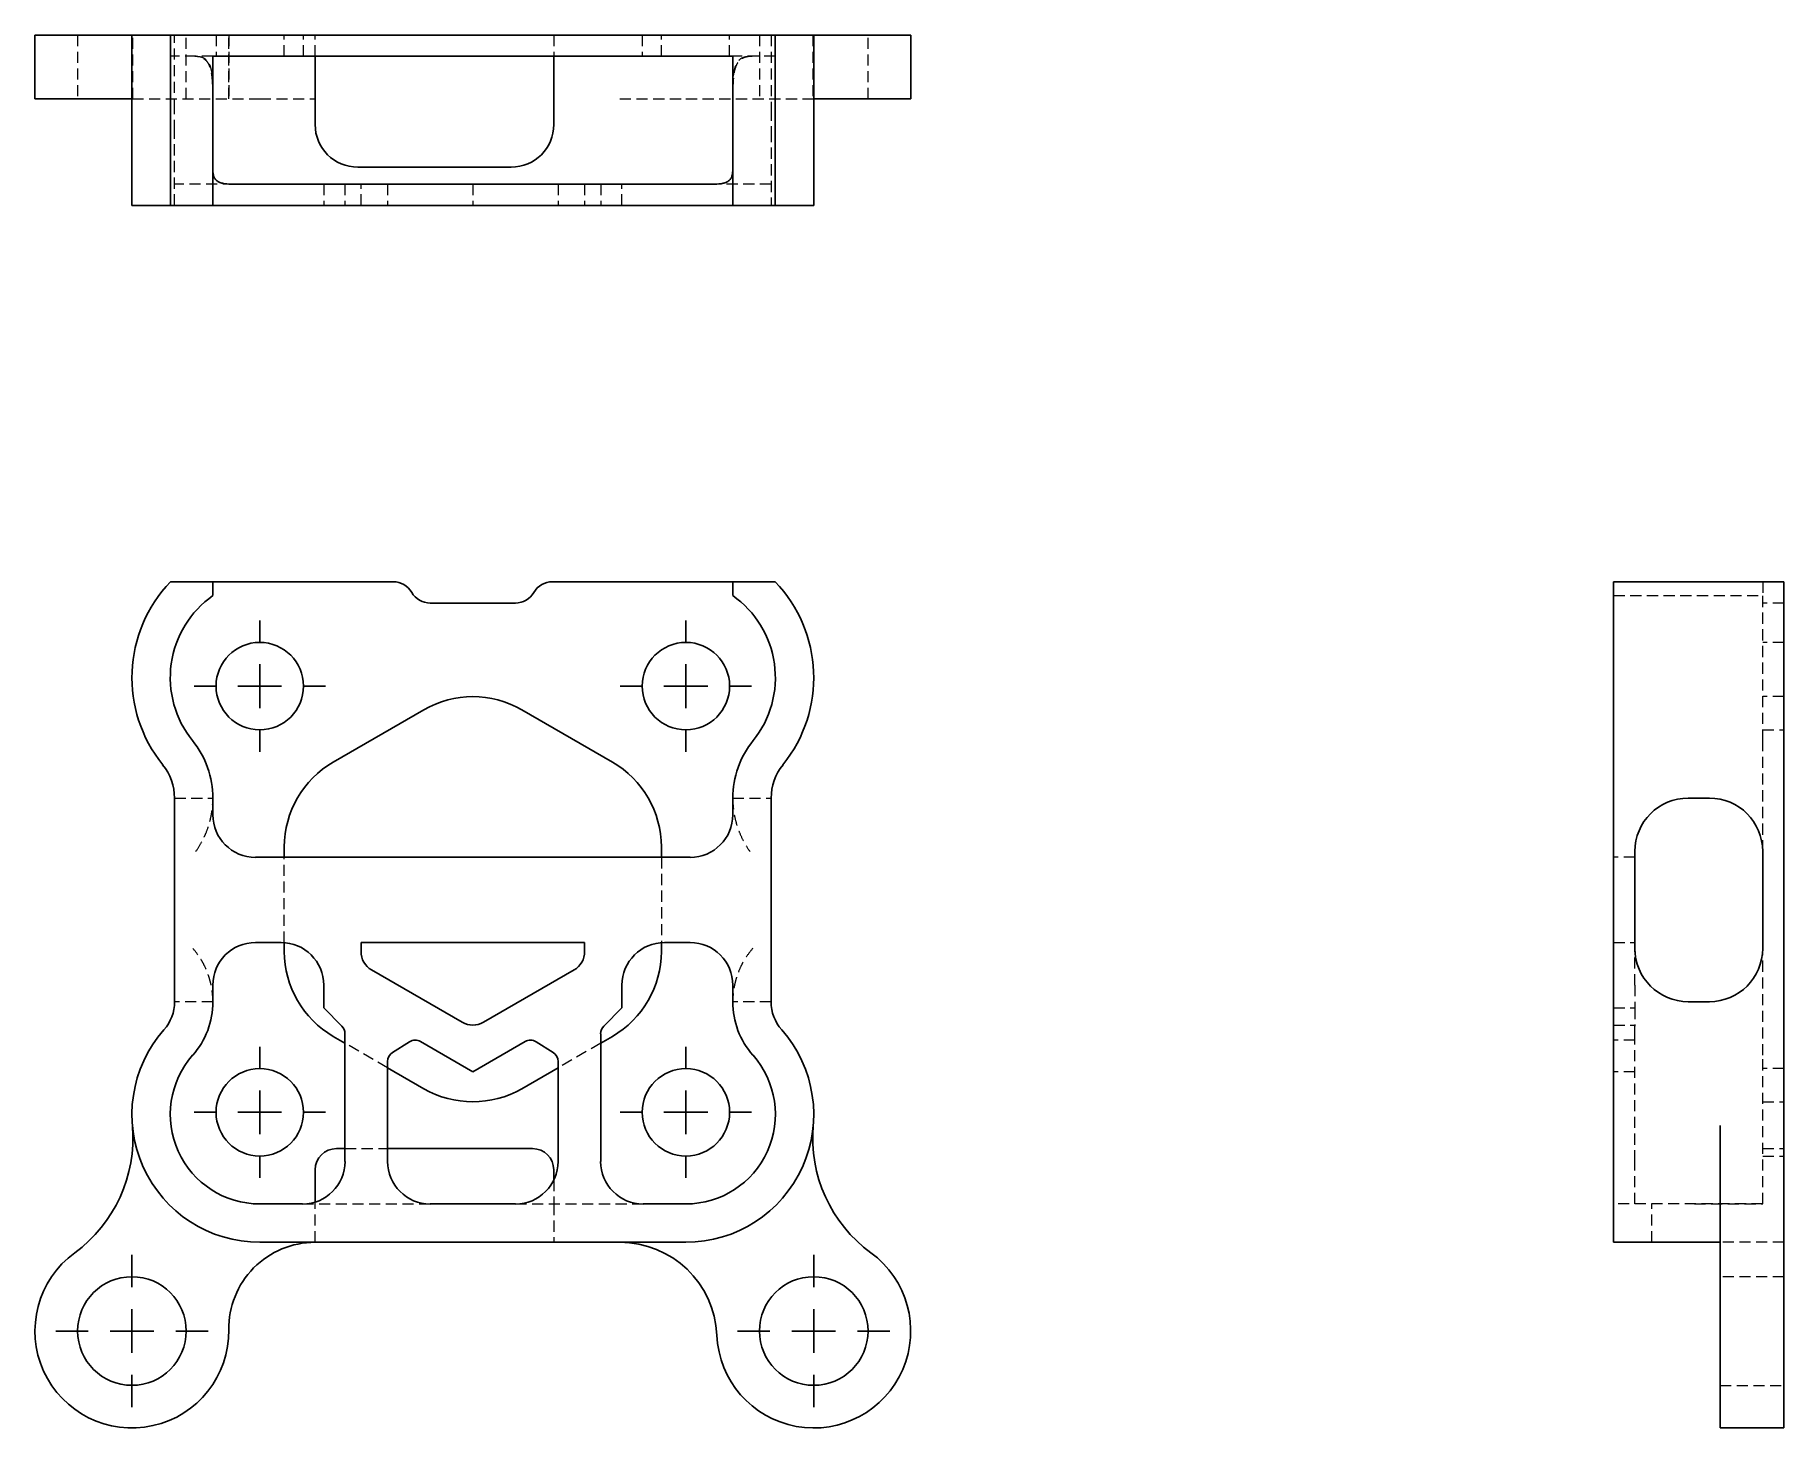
# Model space of a CAD drawing. Header units: millimetres. Extents: x 33 to 233, y 9 to 168.
import ezdxf

# ---------------------------------------------------------------- set-up
doc = ezdxf.new("R2010")
doc.units = ezdxf.units.MM
doc.linetypes.add('HIDDEN', pattern=[1.905, 1.27, -0.635])
doc.layers.add('10', color=7, linetype='Continuous')

# ---------------------------------------------------------------- blocks, each defined once
blk = doc.blocks.new('SW_CENTERMARKSYMBOL_0')
at = {"layer": '10', "color": 0}
for p, q in [((0, 5), (0, 7.49)), ((0, 0), (0, 2.5)), ((-5, 0), (-7.49, 0)), ((0, 0), (-2.5, 0)), ((0, 0), (0, -2.5)), ((0, 0), (2.5, 0)), ((5, 0), (7.49, 0)), ((0, -5), (0, -7.49))]:
    blk.add_line(p, q, dxfattribs=at)
blk = doc.blocks.new('SW_CENTERMARKSYMBOL_1')
at = {"layer": '10', "color": 0}
for p, q in [((0, 5), (0, 7.49)), ((0, 0), (0, 2.5)), ((-5, 0), (-7.49, 0)), ((0, 0), (-2.5, 0)), ((0, 0), (0, -2.5)), ((0, 0), (2.5, 0)), ((5, 0), (7.49, 0)), ((0, -5), (0, -7.49))]:
    blk.add_line(p, q, dxfattribs=at)
blk = doc.blocks.new('SW_CENTERMARKSYMBOL_2')
at = {"layer": '10', "color": 0}
for p, q in [((0, 5), (0, 7.49)), ((0, 0), (0, 2.5)), ((-5, 0), (-7.49, 0)), ((0, 0), (-2.5, 0)), ((0, 0), (0, -2.5)), ((0, 0), (2.5, 0)), ((5, 0), (7.49, 0)), ((0, -5), (0, -7.49))]:
    blk.add_line(p, q, dxfattribs=at)
blk = doc.blocks.new('SW_CENTERMARKSYMBOL_3')
at = {"layer": '10', "color": 0}
for p, q in [((0, 5), (0, 7.49)), ((0, 0), (0, 2.5)), ((-5, 0), (-7.49, 0)), ((0, 0), (-2.5, 0)), ((0, 0), (0, -2.5)), ((0, 0), (2.5, 0)), ((5, 0), (7.49, 0)), ((0, -5), (0, -7.49))]:
    blk.add_line(p, q, dxfattribs=at)
blk = doc.blocks.new('SW_CENTERMARKSYMBOL_4')
at = {"layer": '10', "color": 0}
for p, q in [((0, 5), (0, 8.7)), ((0, 0), (0, 2.5)), ((-5, 0), (-8.7, 0)), ((0, 0), (-2.5, 0)), ((0, 0), (0, -2.5)), ((0, 0), (2.5, 0)), ((5, 0), (8.7, 0)), ((0, -5), (0, -8.7))]:
    blk.add_line(p, q, dxfattribs=at)
blk = doc.blocks.new('SW_CENTERMARKSYMBOL_5')
at = {"layer": '10', "color": 0}
for p, q in [((0, 5), (0, 8.7)), ((0, 0), (0, 2.5)), ((-5, 0), (-8.7, 0)), ((0, 0), (-2.5, 0)), ((0, 0), (0, -2.5)), ((0, 0), (2.5, 0)), ((5, 0), (8.7, 0)), ((0, -5), (0, -8.7))]:
    blk.add_line(p, q, dxfattribs=at)

msp = doc.modelspace()

# ---------------------------------------------------------------- linework, layer by layer
at = {"color": 7, "linetype": 'Continuous', "lineweight": 25}
for p, q in [((33, 167.73), (33, 160.43)), ((33, 167.73), (37.54, 167.73)), ((37.54, 167.73), (44.07, 167.73)), ((44.07, 167.73), (44.07, 148.27)), ((48.47, 167.73), (44.07, 167.73)), ((48.47, 148.27), (48.47, 167.73)), ((48.47, 167.73), (73.92, 167.73)), ((76.03, 167.73), (73.92, 167.73)), ((78.13, 167.73), (76.03, 167.73)), ((78.13, 167.73), (87.87, 167.73)), ((89.97, 167.73), (87.87, 167.73)), ((92.08, 167.73), (89.97, 167.73)), ((92.08, 167.73), (117.53, 167.73)), ((117.53, 167.73), (117.53, 148.27)), ((121.93, 167.73), (117.53, 167.73)), ((121.93, 148.27), (121.93, 167.73)), ((121.93, 167.73), (128.46, 167.73)), ((128.46, 167.73), (133, 167.73)), ((133, 160.43), (133, 167.73)), ((73.92, 165.3), (53.32, 165.3)), ((53.32, 165.3), (53.32, 148.27)), ((64.99, 157.51), (64.99, 165.3)), ((73.92, 165.3), (76.03, 165.3)), ((76.03, 165.3), (78.13, 165.3)), ((87.87, 165.3), (78.13, 165.3)), ((87.87, 165.3), (89.97, 165.3)), ((89.97, 165.3), (92.08, 165.3)), ((112.68, 165.3), (92.08, 165.3)), ((92.25, 165.3), (92.25, 157.51)), ((112.68, 148.27), (112.68, 165.3)), ((37.54, 160.43), (33, 160.43)), ((44.07, 160.43), (37.54, 160.43)), ((128.46, 160.43), (121.93, 160.43)), ((133, 160.43), (128.46, 160.43)), ((87.38, 152.65), (69.86, 152.65)), ((58.18, 150.7), (55.72, 150.7)), ((58.18, 150.7), (107.82, 150.7)), ((110.28, 150.7), (107.82, 150.7)), ((48.47, 148.27), (44.07, 148.27)), ((53.32, 148.27), (48.47, 148.27)), ((53.32, 148.27), (58.18, 148.27)), ((58.18, 148.27), (107.82, 148.27)), ((107.82, 148.27), (112.68, 148.27)), ((117.53, 148.27), (112.68, 148.27)), ((121.93, 148.27), (117.53, 148.27)), ((53.32, 105.31), (48.47, 105.31)), ((53.32, 103.72), (53.32, 105.31)), ((73.92, 105.31), (53.32, 105.31)), ((112.68, 105.31), (92.08, 105.31)), ((112.68, 105.31), (112.68, 103.72)), ((117.53, 105.31), (112.68, 105.31)), ((213.27, 84.42), (213.27, 105.31)), ((232.73, 105.31), (213.27, 105.31)), ((232.73, 84.42), (232.73, 105.31)), ((87.87, 102.88), (78.13, 102.88)), ((67.06, 84.72), (77.4, 90.69)), ((88.6, 90.69), (98.94, 84.72)), ((213.27, 80.6), (213.27, 84.42)), ((232.73, 80.6), (232.73, 84.42)), ((48.94, 80.6), (48.94, 57.36)), ((53.32, 78.71), (53.32, 80.6)), ((112.68, 80.6), (112.68, 78.71)), ((117.06, 57.36), (117.06, 80.6)), ((213.27, 57.36), (213.27, 80.6)), ((224.22, 80.6), (221.78, 80.6)), ((232.73, 57.36), (232.73, 80.6)), ((61.47, 73.85), (61.47, 75.03)), ((104.53, 75.03), (104.53, 73.85)), ((215.7, 74.52), (215.7, 63.44)), ((230.3, 74.52), (230.3, 63.44)), ((58.18, 73.85), (107.82, 73.85)), ((58.18, 64.11), (61.1, 64.11)), ((61.47, 63.09), (61.47, 64.1)), ((70.23, 64.11), (70.23, 63.09)), ((70.23, 64.11), (95.77, 64.11)), ((95.77, 63.09), (95.77, 64.11)), ((104.53, 64.1), (104.53, 63.09)), ((104.9, 64.11), (107.82, 64.11)), ((71.44, 60.98), (81.78, 55.01)), ((84.22, 55.01), (94.56, 60.98)), ((53.32, 57.36), (53.32, 59.25)), ((65.97, 59.25), (65.97, 56.65)), ((100.03, 56.65), (100.03, 59.25)), ((112.68, 59.25), (112.68, 57.36)), ((68.04, 54.57), (65.97, 56.65)), ((97.95, 54.57), (100.03, 56.65)), ((213.27, 54.14), (213.27, 57.36)), ((221.78, 57.36), (224.22, 57.36)), ((232.73, 54.14), (232.73, 57.36)), ((213.27, 29.89), (213.27, 54.14)), ((232.73, 43.21), (232.73, 54.14)), ((68.4, 52.62), (67.06, 53.4)), ((68.4, 53.71), (68.4, 39.13)), ((75.76, 52.78), (73.83, 51.55)), ((83, 49.35), (77.02, 52.8)), ((88.98, 52.8), (83, 49.35)), ((92.17, 51.55), (90.24, 52.78)), ((97.6, 53.71), (97.6, 39.13)), ((98.94, 53.4), (97.6, 52.62)), ((73.27, 50.52), (73.27, 39.13)), ((92.73, 50.52), (92.73, 39.13)), ((77.4, 47.43), (73.27, 49.82)), ((92.73, 49.82), (88.6, 47.43)), ((225.43, 28.7), (225.43, 43.21)), ((232.73, 43.21), (232.73, 28.7)), ((67.43, 40.59), (68.4, 40.59)), ((73.27, 40.59), (89.81, 40.59)), ((64.99, 34.49), (64.99, 38.16)), ((92.25, 38.16), (92.25, 37.01)), ((63.54, 34.27), (58.67, 34.27)), ((87.87, 34.27), (78.13, 34.27)), ((107.33, 34.27), (102.46, 34.27)), ((58.67, 29.89), (107.33, 29.89)), ((213.27, 29.89), (225.43, 29.89)), ((225.43, 8.69), (225.43, 28.7)), ((232.73, 28.7), (232.73, 8.69)), ((225.43, 8.69), (232.73, 8.69))]:
    msp.add_line(p, q, dxfattribs=at)
at = {"color": 7, "linetype": 'HIDDEN', "lineweight": 18}
for p, q in [((37.87, 167.73), (37.87, 160.43)), ((44.19, 160.43), (44.19, 167.73)), ((48.94, 159.22), (48.94, 167.73)), ((50.27, 160.43), (50.27, 167.73)), ((53.68, 167.73), (53.68, 165.3)), ((55.14, 167.73), (55.14, 160.43)), ((55.14, 160.43), (55.14, 167.73)), ((61.47, 165.3), (61.47, 167.73)), ((63.66, 165.3), (63.66, 167.73)), ((64.99, 165.3), (64.99, 167.73)), ((92.25, 167.73), (92.25, 165.3)), ((102.34, 167.73), (102.34, 165.3)), ((104.53, 165.3), (104.53, 167.73)), ((112.32, 165.3), (112.32, 167.73)), ((115.73, 167.73), (115.73, 160.43)), ((117.06, 167.73), (117.06, 159.22)), ((121.81, 167.73), (121.81, 160.43)), ((128.13, 160.43), (128.13, 167.73)), ((53.32, 165.3), (48.45, 165.3)), ((48.45, 165.3), (48.45, 148.27)), ((117.55, 165.3), (112.68, 165.3)), ((117.55, 148.27), (117.55, 165.3)), ((44.13, 160.43), (44.07, 160.43)), ((44.13, 160.43), (58.67, 160.43)), ((58.67, 160.43), (64.99, 160.43)), ((99.79, 160.43), (107.33, 160.43)), ((107.33, 160.43), (121.87, 160.43)), ((121.93, 160.43), (121.87, 160.43)), ((48.94, 156.78), (48.94, 159.22)), ((117.06, 159.22), (117.06, 156.78)), ((48.94, 148.27), (48.94, 156.78)), ((117.06, 156.78), (117.06, 148.27)), ((55.72, 150.7), (48.94, 150.7)), ((65.97, 150.7), (65.97, 148.27)), ((68.4, 150.7), (68.4, 148.27)), ((70.23, 148.27), (70.23, 150.7)), ((73.27, 150.7), (73.27, 148.27)), ((83, 150.7), (83, 148.27)), ((92.73, 150.7), (92.73, 148.27)), ((95.77, 150.7), (95.77, 148.27)), ((97.6, 150.7), (97.6, 148.27)), ((100.03, 148.27), (100.03, 150.7)), ((117.06, 150.7), (110.28, 150.7)), ((230.3, 105.31), (230.3, 103.72)), ((213.27, 103.72), (230.3, 103.72)), ((230.3, 87.18), (230.3, 103.72)), ((232.73, 102.88), (230.3, 102.88)), ((232.73, 98.38), (230.3, 98.38)), ((232.73, 92.19), (230.3, 92.19)), ((230.3, 88.4), (232.73, 88.4)), ((230.3, 74.52), (230.3, 87.18)), ((48.94, 80.6), (53.32, 80.6)), ((112.68, 80.6), (117.06, 80.6)), ((61.47, 64.1), (61.47, 73.85)), ((104.53, 73.85), (104.53, 64.1)), ((215.7, 73.85), (213.27, 73.85)), ((213.27, 64.11), (215.7, 64.11)), ((215.7, 59.25), (215.7, 63.44)), ((230.3, 51.25), (230.3, 63.44)), ((215.7, 59.25), (215.7, 56.65)), ((53.32, 57.36), (48.94, 57.36)), ((117.06, 57.36), (112.68, 57.36)), ((213.27, 56.65), (215.7, 56.65)), ((215.7, 56.65), (215.7, 54.57)), ((213.27, 54.69), (215.7, 54.69)), ((73.27, 49.82), (68.4, 52.62)), ((97.6, 52.62), (92.73, 49.82)), ((215.7, 52.97), (213.27, 52.97)), ((215.7, 39.13), (215.7, 53.71)), ((230.3, 34.27), (230.3, 51.25)), ((215.7, 49.35), (213.27, 49.35)), ((232.73, 49.72), (230.3, 49.72)), ((230.3, 45.93), (232.73, 45.93)), ((68.4, 40.59), (73.27, 40.59)), ((230.3, 40.59), (232.73, 40.59)), ((215.7, 34.27), (215.7, 39.13)), ((230.3, 39.74), (232.73, 39.74)), ((92.25, 37.01), (92.25, 34.27)), ((63.54, 34.27), (78.13, 34.27)), ((64.99, 34.27), (64.99, 34.49)), ((64.99, 29.89), (64.99, 34.27)), ((87.87, 34.27), (102.46, 34.27)), ((92.25, 34.27), (92.25, 29.89)), ((230.3, 34.27), (213.27, 34.27)), ((217.65, 29.89), (217.65, 34.27)), ((222.51, 34.27), (230.3, 34.27)), ((232.73, 29.89), (225.43, 29.89)), ((232.73, 25.96), (225.43, 25.96)), ((225.43, 13.55), (232.73, 13.55))]:
    msp.add_line(p, q, dxfattribs=at)
at = {"color": 7, "linetype": 'HIDDEN', "lineweight": 18, "flags": 128}
msp.add_lwpolyline([(215.7, 53.71), (215.7, 53.83), (215.7, 53.95), (215.7, 54.07), (215.7, 54.18), (215.7, 54.29), (215.7, 54.39), (215.7, 54.49), (215.7, 54.57)], dxfattribs=at)
at = {"color": 7, "linetype": 'Continuous', "lineweight": 25}
for centre, radius in [((58.67, 93.39), 4.99), ((107.33, 93.39), 4.99), ((58.67, 44.73), 4.99), ((107.33, 44.73), 4.99), ((44.07, 19.76), 6.2), ((121.93, 19.76), 6.2)]:
    msp.add_circle(centre, radius, dxfattribs=at)
for centre, radius, start, end in [((69.86, 157.51), 4.87, 180, 270), ((87.38, 157.51), 4.87, 270, 0), ((59.89, 94.36), 15.82, 136.1869, 218.9424), ((73.92, 102.88), 2.43, 30, 90), ((78.13, 105.31), 2.43, 210, 270), ((87.87, 105.31), 2.43, 270, 330), ((92.08, 102.88), 2.43, 90, 150), ((106.11, 94.36), 15.82, 321.0576, 43.8131), ((59.89, 94.36), 11.44, 125.0624, 218.9424), ((106.11, 94.36), 11.44, 321.0576, 54.9376), ((83, 81), 11.19, 60, 120), ((42.85, 80.6), 10.46, 0, 38.9424), ((123.15, 80.6), 10.46, 141.0576, 180), ((42.85, 80.6), 6.08, 0, 38.9424), ((72.66, 75.03), 11.19, 120, 180), ((93.34, 75.03), 11.19, 0, 60), ((123.15, 80.6), 6.08, 141.0576, 180), ((221.78, 74.52), 6.08, 90, 180), ((224.22, 74.52), 6.08, 0, 90), ((58.18, 78.71), 4.87, 180, 270), ((107.82, 78.71), 4.87, 270, 0), ((58.18, 59.25), 4.87, 90, 180), ((61.1, 59.25), 4.87, 0, 90), ((104.9, 59.25), 4.87, 90, 180), ((107.82, 59.25), 4.87, 0, 90), ((72.66, 63.09), 11.19, 180, 240), ((72.66, 63.09), 2.43, 180, 240), ((93.34, 63.09), 2.43, 300, 0), ((93.34, 63.09), 11.19, 300, 0), ((221.78, 63.44), 6.08, 180, 270), ((224.22, 63.44), 6.08, 270, 0), ((44.07, 57.36), 4.87, 318.5904, 0), ((44.07, 57.36), 9.25, 318.5904, 0), ((121.93, 57.36), 9.25, 180, 221.4096), ((121.93, 57.36), 4.87, 180, 221.4096), ((58.67, 44.49), 14.6, 138.5904, 270), ((67.18, 53.71), 1.22, 0, 45), ((83, 57.12), 2.43, 240, 300), ((98.81, 53.71), 1.22, 135, 180), ((107.33, 44.49), 14.6, 270, 41.4096), ((76.42, 51.75), 1.22, 60, 122.4712), ((89.58, 51.75), 1.22, 57.5288, 120), ((58.67, 44.49), 10.22, 138.5904, 270), ((74.48, 50.52), 1.22, 122.4712, 180), ((91.52, 50.52), 1.22, 0, 57.5288), ((107.33, 44.49), 10.22, 270, 41.4096), ((83, 57.12), 11.19, 240, 300), ((27.97, 41.79), 16.22, 306.1603, 4.7398), ((138.03, 41.79), 16.22, 174.9857, 233.8397), ((67.43, 38.16), 2.43, 90, 180), ((89.81, 38.16), 2.43, 0, 90), ((63.54, 39.13), 4.87, 270, 0), ((78.13, 39.13), 4.87, 180, 270), ((87.87, 39.13), 4.87, 270, 0), ((102.46, 39.13), 4.87, 180, 270), ((44.07, 19.76), 11.07, 126.1603, 0.7529), ((64.99, 20.03), 9.86, 90, 180.7529), ((99.79, 18.8), 11.09, 2.4853, 89.9999), ((121.93, 19.76), 11.07, 182.4853, 53.8397)]:
    msp.add_arc(centre, radius, start, end, dxfattribs=at)
at = {"color": 7, "linetype": 'HIDDEN', "lineweight": 18}
for points, knots in [([(53.32, 160.22), (53.31, 160.56), (53.31, 161.22), (53.29, 162.16), (53.23, 163.01), (53.11, 163.75), (52.91, 164.33), (52.62, 164.77), (52.24, 165.07), (51.77, 165.24), (51.36, 165.3), (51.09, 165.3), (51.03, 165.3)], [0, 0, 0, 0, 0.113981, 0.225002, 0.339347, 0.448167, 0.560595, 0.662208, 0.766912, 0.866742, 0.968901, 1, 1, 1, 1]), ([(51.37, 165.3), (51.61, 165.3), (51.83, 165.27), (52.12, 165.18), (52.22, 165.14), (52.39, 165.04), (52.47, 164.98), (52.69, 164.78), (52.81, 164.6), (52.96, 164.29), (53, 164.17), (53.08, 163.92), (53.11, 163.79), (53.17, 163.51), (53.19, 163.36), (53.23, 163.05), (53.24, 162.88), (53.28, 162.38), (53.3, 162.02), (53.31, 161.44), (53.31, 161.25), (53.31, 160.85), (53.31, 160.65), (53.32, 160.05), (53.32, 159.63), (53.32, 159.22)], [0, 0, 0, 0, 0.125, 0.125, 0.1875, 0.1875, 0.25, 0.25, 0.375, 0.375, 0.4375, 0.4375, 0.5, 0.5, 0.5625, 0.5625, 0.625, 0.625, 0.75, 0.75, 0.8125, 0.8125, 0.875, 0.875, 1, 1, 1, 1]), ([(112.68, 159.22), (112.68, 159.63), (112.68, 160.05), (112.68, 160.65), (112.69, 160.85), (112.69, 161.25), (112.69, 161.44), (112.7, 162.01), (112.72, 162.37), (112.75, 162.88), (112.77, 163.05), (112.81, 163.36), (112.83, 163.51), (112.92, 163.93), (112.99, 164.18), (113.19, 164.6), (113.31, 164.77), (113.6, 165.05), (113.78, 165.15), (114.17, 165.27), (114.39, 165.3), (114.63, 165.3)], [0, 0, 0, 0, 0.125, 0.125, 0.1875, 0.1875, 0.25, 0.25, 0.375, 0.375, 0.4375, 0.4375, 0.5, 0.5, 0.625, 0.625, 0.75, 0.75, 0.875, 0.875, 1, 1, 1, 1]), ([(114.97, 165.3), (114.76, 165.29), (114.33, 165.27), (113.81, 165.1), (113.39, 164.79), (113.09, 164.33), (112.89, 163.76), (112.78, 163.1), (112.72, 162.37), (112.7, 161.84), (112.7, 161.59)], [0, 0, 0, 0, 0.130542, 0.26442, 0.395127, 0.530441, 0.649313, 0.77158, 0.891947, 1, 1, 1, 1]), ([(51.37, 74.52), (51.61, 74.86), (51.83, 75.21), (52.12, 75.74), (52.22, 75.92), (52.39, 76.29), (52.47, 76.47), (52.69, 77.02), (52.81, 77.37), (52.96, 77.89), (53, 78.05), (53.08, 78.38), (53.11, 78.53), (53.17, 78.83), (53.19, 78.98), (53.23, 79.25), (53.24, 79.38), (53.28, 79.73), (53.3, 79.93), (53.31, 80.18), (53.31, 80.26), (53.31, 80.38), (53.31, 80.43), (53.32, 80.56), (53.32, 80.6), (53.32, 80.6)], [0, 0, 0, 0, 0.125, 0.125, 0.1875, 0.1875, 0.25, 0.25, 0.375, 0.375, 0.4375, 0.4375, 0.5, 0.5, 0.5625, 0.5625, 0.625, 0.625, 0.75, 0.75, 0.8125, 0.8125, 0.875, 0.875, 1, 1, 1, 1]), ([(112.68, 80.6), (112.68, 80.6), (112.68, 80.56), (112.68, 80.43), (112.69, 80.38), (112.69, 80.26), (112.69, 80.18), (112.7, 79.93), (112.72, 79.73), (112.75, 79.38), (112.77, 79.25), (112.81, 78.98), (112.83, 78.83), (112.92, 78.39), (112.99, 78.06), (113.19, 77.37), (113.31, 77.02), (113.6, 76.3), (113.78, 75.92), (114.17, 75.21), (114.39, 74.86), (114.63, 74.52)], [0, 0, 0, 0, 0.125, 0.125, 0.1875, 0.1875, 0.25, 0.25, 0.375, 0.375, 0.4375, 0.4375, 0.5, 0.5, 0.625, 0.625, 0.75, 0.75, 0.875, 0.875, 1, 1, 1, 1]), ([(53.32, 57.36), (53.32, 57.36), (53.32, 57.4), (53.31, 57.53), (53.31, 57.59), (53.31, 57.72), (53.31, 57.79), (53.29, 58.05), (53.28, 58.25), (53.23, 58.62), (53.21, 58.75), (53.17, 59.03), (53.14, 59.17), (53.07, 59.48), (53.03, 59.63), (52.94, 59.96), (52.89, 60.13), (52.72, 60.65), (52.57, 61.01), (52.31, 61.55), (52.22, 61.73), (52.02, 62.09), (51.91, 62.27), (51.57, 62.79), (51.31, 63.12), (51.03, 63.44)], [0, 0, 0, 0, 0.125, 0.125, 0.1875, 0.1875, 0.25, 0.25, 0.375, 0.375, 0.4375, 0.4375, 0.5, 0.5, 0.5625, 0.5625, 0.625, 0.625, 0.75, 0.75, 0.8125, 0.8125, 0.875, 0.875, 1, 1, 1, 1]), ([(114.97, 63.44), (114.69, 63.12), (114.43, 62.79), (114.09, 62.27), (113.99, 62.1), (113.78, 61.74), (113.69, 61.56), (113.43, 61.02), (113.29, 60.66), (113.11, 60.14), (113.06, 59.97), (112.97, 59.64), (112.93, 59.48), (112.86, 59.18), (112.83, 59.03), (112.79, 58.75), (112.77, 58.62), (112.72, 58.26), (112.71, 58.05), (112.69, 57.79), (112.69, 57.72), (112.69, 57.59), (112.69, 57.53), (112.68, 57.41), (112.68, 57.36), (112.68, 57.36)], [0, 0, 0, 0, 0.125, 0.125, 0.1875, 0.1875, 0.25, 0.25, 0.375, 0.375, 0.4375, 0.4375, 0.5, 0.5, 0.5625, 0.5625, 0.625, 0.625, 0.75, 0.75, 0.8125, 0.8125, 0.875, 0.875, 1, 1, 1, 1])]:
    msp.add_open_spline(points, degree=3, knots=knots, dxfattribs=at)
at = {"color": 7, "linetype": 'Continuous', "lineweight": 25}
for points in [[(55.72, 150.7), (55.32, 150.7), (54.96, 150.71), (54.49, 150.78), (54.35, 150.82), (54.09, 150.9), (53.98, 150.95), (53.77, 151.08), (53.68, 151.16), (53.54, 151.34), (53.48, 151.44), (53.39, 151.67), (53.36, 151.8), (53.32, 152.07), (53.32, 152.22), (53.32, 152.38)], [(110.28, 150.7), (110.68, 150.7), (111.04, 150.71), (111.51, 150.78), (111.65, 150.82), (111.91, 150.9), (112.02, 150.95), (112.23, 151.08), (112.32, 151.16), (112.46, 151.34), (112.52, 151.44), (112.6, 151.67), (112.64, 151.8), (112.67, 152.07), (112.68, 152.22), (112.68, 152.38)]]:
    msp.add_open_spline(points, degree=3, knots=[0, 0, 0, 0, 0.25, 0.25, 0.375, 0.375, 0.5, 0.5, 0.625, 0.625, 0.75, 0.75, 0.875, 0.875, 1, 1, 1, 1], dxfattribs=at)

# ---------------------------------------------------------------- block references
at = {"layer": '10'}
for name, p in [('SW_CENTERMARKSYMBOL_1', (58.67, 93.39)), ('SW_CENTERMARKSYMBOL_3', (107.33, 93.39)), ('SW_CENTERMARKSYMBOL_0', (58.67, 44.73)), ('SW_CENTERMARKSYMBOL_2', (107.33, 44.73)), ('SW_CENTERMARKSYMBOL_5', (44.07, 19.76)), ('SW_CENTERMARKSYMBOL_4', (121.93, 19.76))]:
    msp.add_blockref(name, p, dxfattribs=at)

doc.saveas('drawing.dxf')
